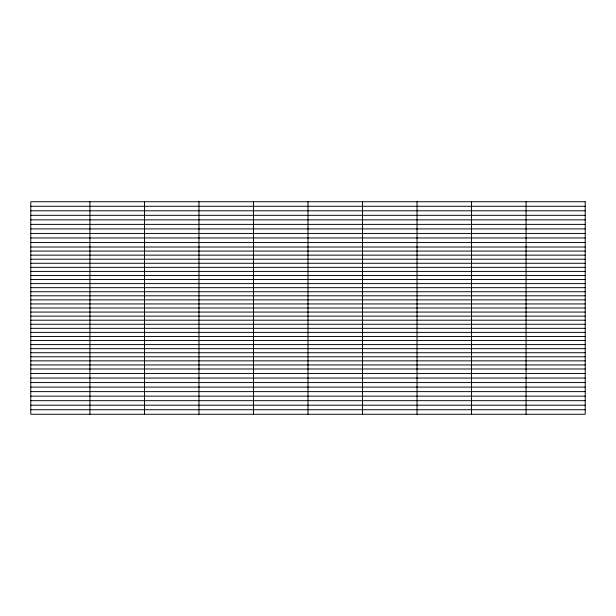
<?xml version="1.0" encoding="UTF-8"?>
<svg xmlns="http://www.w3.org/2000/svg" width="616" height="616" viewBox="0 0 616 616"><rect width="100%" height="100%" fill="white"/><g stroke="black" fill="none" stroke-linecap="round" stroke-linejoin="round"><path stroke-width="0.92" d="M30.8 206.268L585.2 206.268M30.8 210.795L585.2 210.795M30.8 215.323L585.2 215.323M30.8 219.85L585.2 219.85M30.8 224.378L585.2 224.378M30.8 228.906L585.2 228.906M30.8 233.433L585.2 233.433M30.8 237.961L585.2 237.961M30.8 242.488L585.2 242.488M30.8 247.016L585.2 247.016M30.8 251.082L585.2 251.082M30.8 255.147L585.2 255.147M30.8 259.213L585.2 259.213M30.8 263.278L585.2 263.278M30.8 267.344L585.2 267.344M30.8 271.41L585.2 271.41M30.8 275.475L585.2 275.475M30.8 279.541L585.2 279.541M30.8 283.606L585.2 283.606M30.8 287.672L585.2 287.672M30.8 291.738L585.2 291.738M30.8 295.803L585.2 295.803M30.8 299.869L585.2 299.869M30.8 303.934L585.2 303.934M30.8 308L585.2 308M30.8 312.066L585.2 312.066M30.8 316.131L585.2 316.131M30.8 320.197L585.2 320.197M30.8 324.262L585.2 324.262M30.8 328.328L585.2 328.328M30.8 332.394L585.2 332.394M30.8 336.459L585.2 336.459M30.8 340.525L585.2 340.525M30.8 344.59L585.2 344.59M30.8 348.656L585.2 348.656M30.8 352.722L585.2 352.722M30.8 356.787L585.2 356.787M30.8 360.853L585.2 360.853M30.8 364.918L585.2 364.918M30.8 368.984L585.2 368.984M30.8 373.512L585.2 373.512M30.8 378.039L585.2 378.039M30.8 382.567L585.2 382.567M30.8 387.094L585.2 387.094M30.8 391.622L585.2 391.622M30.8 396.15L585.2 396.15M30.8 400.677L585.2 400.677M30.8 405.205L585.2 405.205M30.8 409.732L585.2 409.732M526.064 201.74L526.064 414.26M471.548 201.74L471.548 414.26M417.032 201.74L417.032 414.26M362.516 201.74L362.516 414.26M308 201.74L308 414.26M253.484 201.74L253.484 414.26M198.968 201.74L198.968 414.26M144.452 201.74L144.452 414.26M89.936 201.74L89.936 414.26M585.2 201.74L30.8 201.74L30.8 414.26L585.2 414.26L585.2 201.74"/></g></svg>
